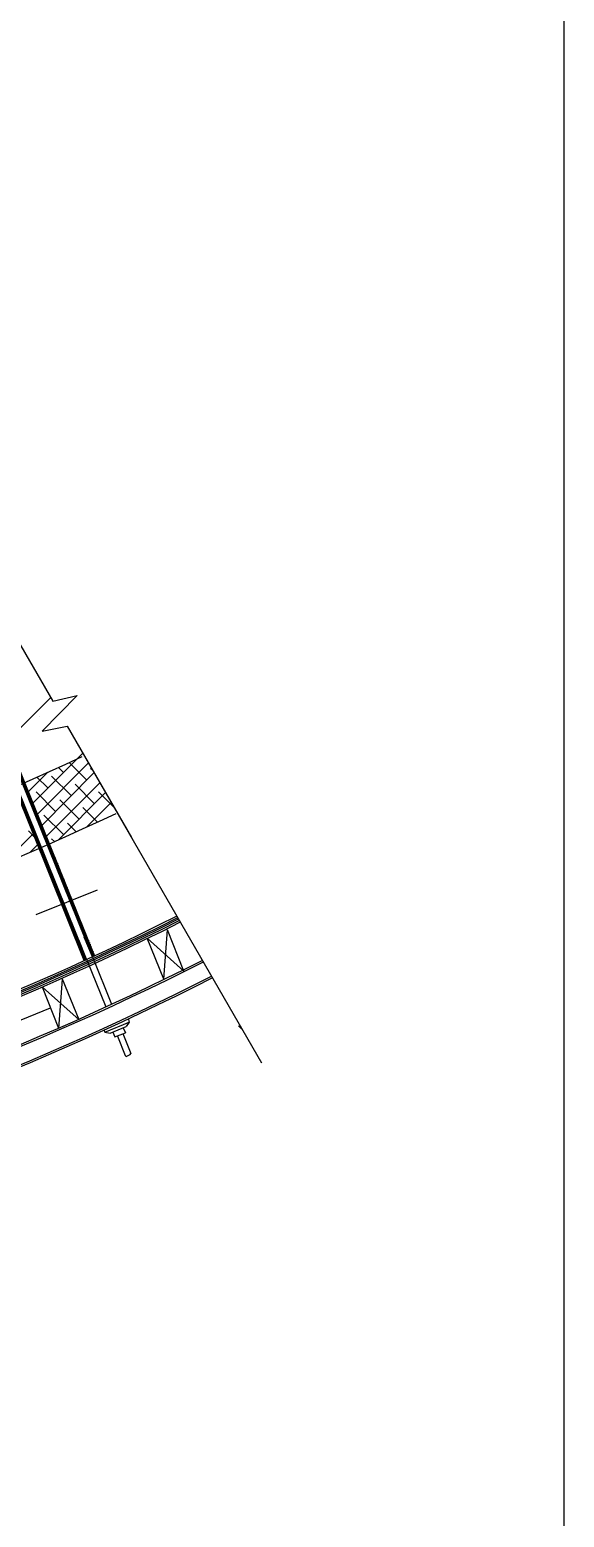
# Model space of a CAD drawing. Header units: metres. Extents: x 0 to 193, y 0 to 136.
# Drawn here: x 178.5 to 193.05, y 55.6 to 96.05 of the extents above; entities that cross this region are included whole.
import ezdxf

# ---------------------------------------------------------------- set-up
doc = ezdxf.new("R2010")
doc.units = ezdxf.units.M
doc.layers.add(' ', color=7, linetype='Continuous')

msp = doc.modelspace()

# ---------------------------------------------------------------- linework, layer by layer
at = {"layer": ' '}
for p, q in [((177.39, 80.79), (179.13, 77.79)), ((179.8, 77.94), (178.84, 76.97)), ((179.13, 77.79), (179.8, 77.94)), ((178.84, 76.97), (179.52, 77.11)), ((179.52, 77.11), (184.81, 67.95)), ((179.52, 77.11), (181.27, 74.08)), ((178.68, 71.99), (180.35, 72.66)), ((180.55, 68.79), (181.21, 69.06))]:
    msp.add_line(p, q, dxfattribs=at)
for centre, radius, end in [((148.05, 144.04), 74.88, 295.2), ((148.01, 144.16), 76.8, 295.32), ((148.05, 140.37), 76.61, 296.72), ((148.05, 140.37), 76.66, 296.73), ((148.05, 140.37), 76.7, 296.73), ((148.05, 140.37), 76.75, 296.73), ((148.05, 140.37), 76.8, 296.73), ((148.05, 140.37), 78, 296.78), ((148.05, 140.37), 78.05, 296.79), ((148.1, 139.84), 78, 296.95), ((148.1, 139.84), 78.05, 296.95)]:
    msp.add_arc(centre, radius, 271.36, end, dxfattribs=at)
for p, q in [((180.21, 70.84), (177.11, 78.51)), ((180.24, 70.85), (177.14, 78.52)), ((180.27, 70.87), (177.17, 78.54)), ((179.99, 70.74), (176.88, 78.42)), ((180.02, 70.75), (176.92, 78.43)), ((180.05, 70.77), (176.95, 78.45)), ((177.91, 76.72), (179.07, 77.88)), ((178.77, 77.36), (178.77, 77.36)), ((178.59, 75.02), (179.94, 76.37)), ((178.72, 74.72), (180.1, 76.11)), ((180.06, 75.64), (179.58, 76.12)), ((178.47, 75.33), (179, 75.86)), ((179, 75.43), (178.7, 75.72)), ((178.84, 74.42), (180.25, 75.84)), ((179.63, 75.22), (179.1, 75.75)), ((179.42, 75.85), (179.29, 75.99)), ((180.21, 75.91), (180.16, 75.96)), ((179.21, 74.79), (178.68, 75.32)), ((178.96, 74.12), (180.41, 75.57)), ((179.29, 74.02), (180.56, 75.3)), ((180.27, 75), (179.74, 75.53)), ((180.79, 74.91), (180.38, 75.32)), ((179.85, 74.58), (179.32, 75.11)), ((180.35, 74.5), (179.95, 74.9)), ((180.06, 74.37), (180.72, 75.03)), ((179.42, 74.16), (178.89, 74.69)), ((179.77, 74.24), (179.53, 74.47)), ((177.79, 73.37), (178.6, 74.18)), ((178.63, 74.1), (178.47, 74.26)), ((179.18, 73.97), (179.1, 74.05)), ((178.53, 73.69), (178.72, 73.88)), ((178.98, 73.32), (178.96, 73.27)), ((179, 73.27), (178.98, 73.22)), ((179.02, 73.22), (179, 73.17)), ((179.2, 73.53), (179.18, 73.48)), ((179.26, 73.38), (179.24, 73.33)), ((179.28, 73.33), (179.26, 73.28)), ((179.3, 73.28), (179.28, 73.23)), ((179.32, 73.23), (179.3, 73.18)), ((179.04, 73.17), (179.02, 73.12)), ((179.1, 73.02), (179.08, 72.97)), ((179.12, 72.97), (179.11, 72.92)), ((179.15, 72.92), (179.13, 72.87)), ((179.17, 72.87), (179.15, 72.82)), ((179.38, 73.08), (179.36, 73.03)), ((179.4, 73.03), (179.38, 72.98)), ((179.42, 72.98), (179.4, 72.93)), ((179.44, 72.93), (179.42, 72.88)), ((179.23, 72.72), (179.21, 72.67)), ((179.25, 72.67), (179.23, 72.62)), ((179.27, 72.62), (179.25, 72.57)), ((179.29, 72.57), (179.27, 72.52)), ((179.35, 72.42), (179.33, 72.37)), ((179.5, 72.78), (179.48, 72.73)), ((179.52, 72.73), (179.5, 72.68)), ((179.54, 72.68), (179.52, 72.63)), ((179.56, 72.63), (179.54, 72.58)), ((179.62, 72.48), (179.6, 72.43)), ((179.64, 72.43), (179.62, 72.38)), ((179.37, 72.37), (179.35, 72.32)), ((179.39, 72.32), (179.37, 72.27)), ((179.41, 72.27), (179.39, 72.22)), ((179.47, 72.12), (179.45, 72.07)), ((179.49, 72.07), (179.47, 72.02)), ((179.51, 72.02), (179.49, 71.97)), ((179.66, 72.38), (179.64, 72.33)), ((179.68, 72.33), (179.66, 72.28)), ((179.74, 72.18), (179.72, 72.13)), ((179.76, 72.13), (179.74, 72.08)), ((179.78, 72.08), (179.76, 72.03)), ((179.8, 72.03), (179.78, 71.98)), ((179.53, 71.97), (179.51, 71.92)), ((179.59, 71.82), (179.57, 71.77)), ((179.61, 71.77), (179.59, 71.72)), ((179.63, 71.72), (179.61, 71.67)), ((179.65, 71.67), (179.63, 71.62)), ((179.86, 71.88), (179.84, 71.83)), ((179.88, 71.83), (179.86, 71.78)), ((179.9, 71.78), (179.88, 71.73)), ((179.92, 71.73), (179.9, 71.68)), ((179.71, 71.52), (179.69, 71.48)), ((179.73, 71.47), (179.71, 71.43)), ((179.75, 71.42), (179.73, 71.38)), ((179.77, 71.37), (179.75, 71.33)), ((179.83, 71.22), (179.81, 71.18)), ((180.05, 70.77), (179.84, 71.3)), ((179.98, 71.58), (179.96, 71.53)), ((180, 71.53), (179.98, 71.48)), ((180.21, 70.84), (179.99, 71.37)), ((180.02, 71.48), (180, 71.43)), ((180.04, 71.43), (180.02, 71.38)), ((180.11, 71.28), (180.09, 71.23)), ((180.13, 71.23), (180.11, 71.18)), ((182.7, 70.45), (181.7, 71.34)), ((182.15, 70.23), (181.7, 71.34)), ((182.15, 70.23), (182.25, 71.57)), ((182.7, 70.45), (182.25, 71.57)), ((179.85, 71.17), (179.83, 71.13)), ((179.87, 71.12), (179.85, 71.08)), ((179.89, 71.07), (179.87, 71.03)), ((179.95, 70.92), (179.93, 70.88)), ((179.97, 70.87), (179.95, 70.83)), ((179.99, 70.82), (179.97, 70.78)), ((180.15, 71.18), (180.13, 71.13)), ((180.17, 71.13), (180.15, 71.08)), ((180.23, 70.98), (180.21, 70.94)), ((180.21, 70.84), (180.73, 69.55)), ((180.25, 70.93), (180.23, 70.89)), ((180.27, 70.88), (180.25, 70.84)), ((180.01, 70.77), (179.99, 70.73)), ((180.05, 70.77), (180.58, 69.48)), ((179.85, 69.12), (178.85, 70.01)), ((179.3, 68.89), (178.85, 70.01)), ((179.3, 68.89), (179.4, 70.23)), ((179.85, 69.12), (179.4, 70.23)), ((176.16, 68.27), (179.07, 69.45)), ((180.52, 68.86), (180.55, 68.79)), ((180.55, 68.79), (180.69, 68.76)), ((180.69, 68.76), (181.13, 68.94)), ((180.77, 68.79), (180.82, 68.66)), ((180.82, 68.66), (181.11, 68.77)), ((181.05, 68.91), (181.11, 68.77)), ((181.21, 69.06), (181.09, 69.01)), ((181.21, 69.06), (181.13, 68.94)), ((181.19, 69.13), (181.21, 69.06)), ((184.27, 68.88), (184.19, 68.96)), ((180.89, 68.68), (181.1, 68.15)), ((181.04, 68.75), (181.26, 68.21)), ((181.13, 68.13), (181.1, 68.15)), ((181.13, 68.13), (181.24, 68.18)), ((181.24, 68.18), (181.26, 68.21))]:
    msp.add_line(p, q)
msp.add_lwpolyline([(0, 0), (193.05, 0), (193.05, 136.5), (0, 136.5), (0, 0)])

doc.saveas('drawing.dxf')
